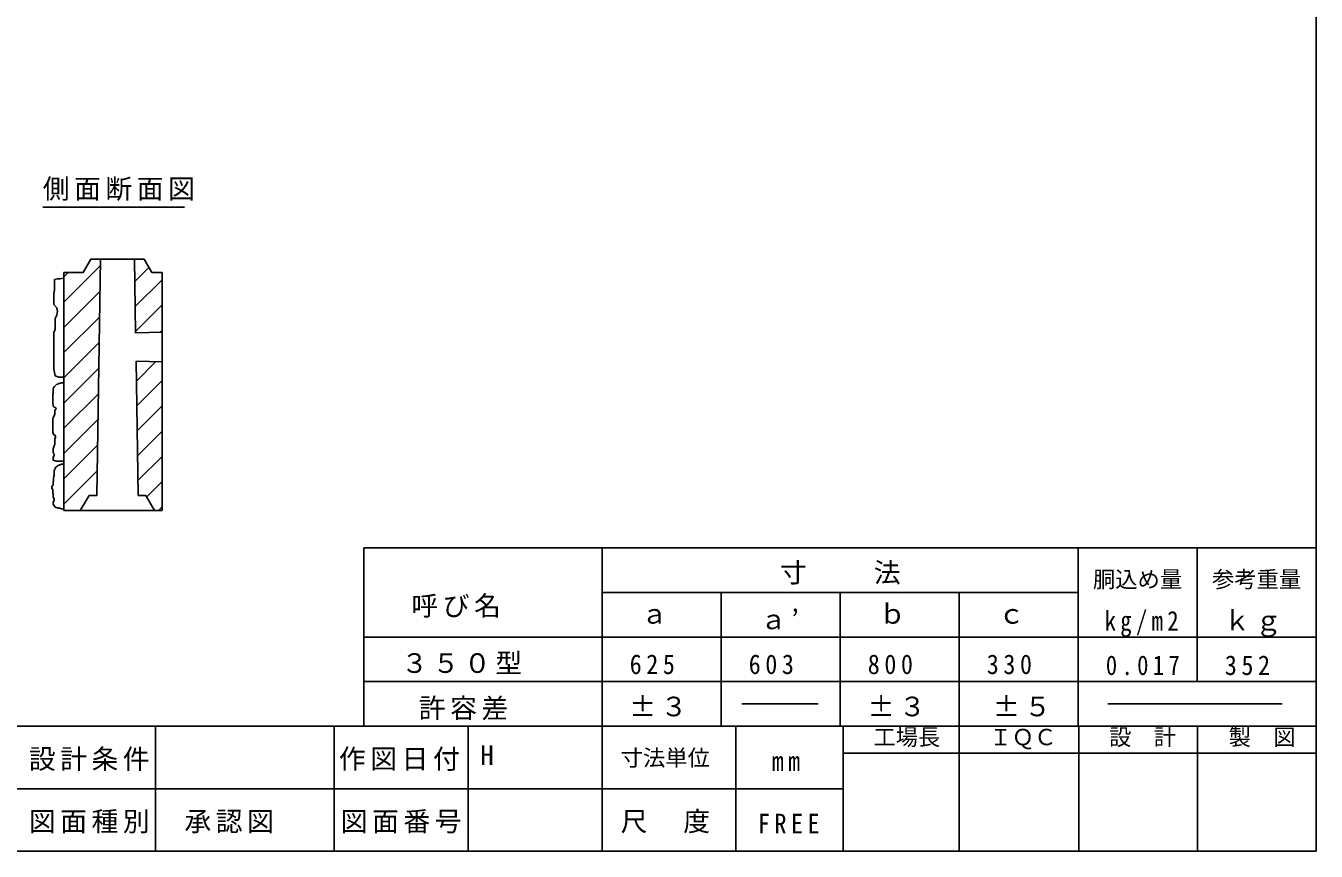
# Model space of a CAD drawing. Units: millimetres, scale not verified. Extents: x -4020 to 4080, y -2880 to 2670.
# Drawn here: x -256 to 4080, y -2880 to -105 of the extents above; entities that cross this region are included whole.
import ezdxf
from ezdxf.enums import TextEntityAlignment as Align

# ---------------------------------------------------------------- set-up
doc = ezdxf.new("R2010")
doc.units = ezdxf.units.MM
doc.header["$LTSCALE"] = 30
for name, color, linetype in [('0-1', 7, 'Continuous'), ('0-3', 7, 'Continuous'), ('F-0', 2, 'Continuous')]:
    doc.layers.add(name, color=color, linetype=linetype)
doc.styles.add('ＭＳ ゴシック', font='')
doc.styles.get('ＭＳ ゴシック').set_extended_font_data('MS Gothic')

msp = doc.modelspace()

# ---------------------------------------------------------------- linework, layer by layer
at = {"layer": '0-1'}
for p, q in [((-38.37, -889.5), (141.63, -889.5)), ((-5.87, -889.5), (-17.63, -1684.5)), ((109.13, -889.5), (112.8, -1137)), ((141.63, -889.5), (166.63, -934.5)), ((-131.01, -953.65), (-140.53, -956.03)), ((-128.37, -934.5), (-128.37, -1734.5)), ((166.63, -934.5), (201.63, -934.5)), ((-159.57, -994.11), (-161.95, -1006.01)), ((-150.05, -956.03), (-159.57, -958.41)), ((-159.57, -958.41), (-159.57, -970.31)), ((-159.57, -970.31), (-159.57, -982.21)), ((-159.57, -982.21), (-159.57, -994.11)), ((-140.53, -956.03), (-150.05, -956.03)), ((-161.95, -1006.01), (-161.95, -1017.91)), ((-161.95, -1017.91), (-161.95, -1029.81)), ((-161.95, -1029.81), (-161.95, -1041.7)), ((-161.95, -1041.7), (-152.43, -1053.6)), ((-152.43, -1077.4), (-157.19, -1089.3)), ((-152.43, -1053.6), (-150.05, -1065.5)), ((-150.05, -1065.5), (-152.43, -1077.4)), ((-157.19, -1125), (-161.95, -1136.9)), ((-157.19, -1089.3), (-157.19, -1101.2)), ((-157.19, -1101.2), (-157.19, -1113.1)), ((-157.19, -1113.1), (-157.19, -1125)), ((-161.95, -1136.9), (-161.95, -1148.8)), ((-161.95, -1148.8), (-161.95, -1160.7)), ((-161.95, -1160.7), (-161.95, -1172.59)), ((201.63, -1134.5), (112.8, -1137)), ((-161.95, -1172.59), (-161.95, -1184.49)), ((-161.95, -1184.49), (-161.95, -1196.39)), ((-161.95, -1196.39), (-161.95, -1208.29)), ((-161.95, -1208.29), (-161.95, -1220.19)), ((-161.95, -1220.19), (-161.95, -1234.47)), ((-161.95, -1234.47), (-161.95, -1246.37)), ((-161.95, -1246.37), (-161.95, -1258.27)), ((114.2, -1232), (120.89, -1684.5)), ((201.63, -1234.5), (114.2, -1232)), ((-161.95, -1258.27), (-159.57, -1270.17)), ((-159.57, -1270.17), (-157.19, -1282.07)), ((-157.19, -1282.07), (-145.29, -1286.83)), ((-145.29, -1286.83), (-135.77, -1286.83)), ((-135.77, -1286.83), (-133.39, -1286.83)), ((-133.39, -1286.83), (-131.1, -1287.15)), ((-131.1, -1287.15), (-129.71, -1287.15)), ((-164.58, -1340.86), (-165.28, -1344.34)), ((-163.88, -1336.67), (-164.58, -1340.86)), ((-163.18, -1322.72), (-163.88, -1326.21)), ((-163.88, -1326.21), (-163.88, -1329.7)), ((-163.88, -1329.7), (-163.88, -1333.18)), ((-163.88, -1333.18), (-163.88, -1336.67)), ((-161.09, -1319.23), (-163.18, -1322.72)), ((-158.3, -1316.44), (-161.09, -1319.23)), ((-155.51, -1312.96), (-158.3, -1316.44)), ((-152.72, -1310.86), (-155.51, -1312.96)), ((-149.24, -1309.47), (-152.72, -1310.86)), ((-145.05, -1308.07), (-149.24, -1309.47)), ((-142.26, -1306.68), (-145.05, -1308.07)), ((-139.47, -1305.98), (-142.26, -1306.68)), ((-136.68, -1305.28), (-139.47, -1305.98)), ((-133.89, -1305.28), (-136.68, -1305.28)), ((-130.4, -1305.28), (-133.89, -1305.28)), ((-165.28, -1344.34), (-165.28, -1347.83)), ((-165.28, -1347.83), (-165.28, -1351.32)), ((-165.28, -1351.32), (-165.28, -1354.8)), ((-165.28, -1354.8), (-165.28, -1358.99)), ((-165.28, -1358.99), (-165.28, -1362.48)), ((-165.28, -1362.48), (-165.28, -1365.96)), ((-165.28, -1365.96), (-165.28, -1369.45)), ((-165.28, -1369.45), (-165.28, -1372.94)), ((-165.28, -1372.94), (-165.28, -1376.42)), ((-165.28, -1376.42), (-163.88, -1379.91)), ((-163.88, -1379.91), (-163.88, -1383.4)), ((-163.88, -1383.4), (-161.09, -1387.58)), ((-161.09, -1387.58), (-157.6, -1388.28)), ((-163.18, -1421.06), (-165.28, -1425.24)), ((-165.28, -1425.24), (-165.28, -1429.43)), ((-165.28, -1429.43), (-165.28, -1432.92)), ((-161.79, -1417.57), (-163.18, -1421.06)), ((-159.7, -1414.09), (-161.79, -1417.57)), ((-159, -1410.6), (-159.7, -1414.09)), ((-158.3, -1396.65), (-159, -1400.14)), ((-159, -1400.14), (-159, -1403.62)), ((-159, -1403.62), (-159, -1407.11)), ((-159, -1407.11), (-159, -1410.6)), ((-155.51, -1394.56), (-158.3, -1396.65)), ((-157.6, -1388.28), (-154.81, -1391.07)), ((-154.81, -1391.07), (-155.51, -1394.56)), ((-165.28, -1432.92), (-165.28, -1436.4)), ((-165.28, -1436.4), (-165.28, -1441.29)), ((-165.28, -1441.29), (-165.28, -1444.77)), ((-165.28, -1444.77), (-165.28, -1448.26)), ((-165.28, -1448.26), (-165.28, -1451.75)), ((-165.28, -1451.75), (-165.28, -1455.23)), ((-165.28, -1455.23), (-165.28, -1458.72)), ((-165.28, -1458.72), (-165.28, -1462.21)), ((-165.28, -1462.21), (-165.28, -1465.7)), ((-165.28, -1465.7), (-165.28, -1469.18)), ((-165.28, -1469.18), (-165.28, -1472.67)), ((-165.28, -1472.67), (-163.88, -1476.16)), ((-163.88, -1476.16), (-162.49, -1479.65)), ((-162.49, -1479.65), (-159, -1481.04)), ((-161.09, -1516.61), (-162.49, -1520.1)), ((-159, -1513.12), (-161.09, -1516.61)), ((-159, -1481.04), (-156.91, -1484.53)), ((-156.91, -1488.71), (-159, -1492.2)), ((-159, -1492.2), (-159, -1495.69)), ((-159, -1495.69), (-158.3, -1499.17)), ((-158.3, -1506.15), (-159, -1509.64)), ((-159, -1509.64), (-159, -1513.12)), ((-158.3, -1499.17), (-158.3, -1502.66)), ((-158.3, -1502.66), (-158.3, -1506.15)), ((-156.91, -1484.53), (-156.91, -1488.71)), ((-163.18, -1523.59), (-163.88, -1527.07)), ((-163.88, -1527.07), (-163.88, -1530.56)), ((-163.88, -1530.56), (-163.88, -1534.05)), ((-163.88, -1534.05), (-163.88, -1537.53)), ((-163.88, -1537.53), (-163.88, -1541.02)), ((-163.88, -1541.02), (-161.09, -1544.51)), ((-161.79, -1551.48), (-163.88, -1554.97)), ((-163.88, -1554.97), (-163.88, -1558.46)), ((-163.88, -1558.46), (-163.88, -1561.94)), ((-162.49, -1520.1), (-163.18, -1523.59)), ((-161.09, -1548), (-161.79, -1551.48)), ((-161.09, -1544.51), (-161.09, -1548)), ((-163.88, -1561.94), (-163.88, -1565.43)), ((-163.88, -1565.43), (-161.09, -1566.13)), ((-161.09, -1566.13), (-157.6, -1567.52)), ((-160.39, -1598.21), (-161.09, -1601.7)), ((-161.09, -1601.7), (-161.09, -1605.19)), ((-157.6, -1595.42), (-160.39, -1598.21)), ((-157.6, -1567.52), (-154.81, -1568.22)), ((-155.51, -1588.45), (-157.6, -1591.93)), ((-157.6, -1591.93), (-157.6, -1595.42)), ((-152.72, -1586.35), (-155.51, -1588.45)), ((-154.81, -1568.22), (-152.02, -1568.22)), ((-149.93, -1585.66), (-152.72, -1586.35)), ((-152.02, -1568.22), (-148.54, -1568.22)), ((-147.14, -1582.87), (-149.93, -1585.66)), ((-148.54, -1568.22), (-145.75, -1568.22)), ((-144.35, -1582.17), (-147.14, -1582.87)), ((-145.75, -1568.22), (-142.96, -1568.92)), ((-141.56, -1580.77), (-144.35, -1582.17)), ((-142.96, -1568.92), (-139.47, -1568.92)), ((-138.77, -1579.38), (-141.56, -1580.77)), ((-139.47, -1568.92), (-136.68, -1568.92)), ((-135.98, -1578.68), (-138.77, -1579.38)), ((-136.68, -1568.92), (-133.89, -1568.92)), ((-133.19, -1578.68), (-135.98, -1578.68)), ((-133.89, -1568.92), (-130.4, -1568.92)), ((-129.71, -1577.99), (-133.19, -1578.68)), ((-163.88, -1645.64), (-164.58, -1649.12)), ((-163.18, -1635.18), (-163.88, -1638.66)), ((-163.88, -1638.66), (-163.88, -1642.15)), ((-163.88, -1642.15), (-163.88, -1645.64)), ((-162.49, -1620.53), (-163.18, -1624.71)), ((-163.18, -1624.71), (-163.18, -1628.2)), ((-163.18, -1628.2), (-163.18, -1631.69)), ((-163.18, -1631.69), (-163.18, -1635.18)), ((-161.09, -1617.04), (-162.49, -1620.53)), ((-161.09, -1605.19), (-161.09, -1609.37)), ((-161.09, -1609.37), (-161.09, -1612.86)), ((-161.09, -1612.86), (-161.09, -1617.04)), ((-167.37, -1651.22), (-169.46, -1654.7)), ((-169.46, -1654.7), (-169.46, -1658.19)), ((-169.46, -1658.19), (-168.76, -1661.68)), ((-168.76, -1661.68), (-165.97, -1663.07)), ((-164.58, -1649.12), (-167.37, -1651.22)), ((-165.97, -1663.07), (-165.28, -1666.56)), ((-165.28, -1666.56), (-165.28, -1670.75)), ((-165.28, -1670.75), (-165.28, -1674.93)), ((-165.28, -1674.93), (-164.58, -1678.42)), ((-164.58, -1678.42), (-164.58, -1681.91)), ((-164.58, -1681.91), (-163.88, -1686.09)), ((-163.88, -1686.09), (-163.88, -1689.58)), ((-163.88, -1689.58), (-162.49, -1693.06)), ((-43.37, -1684.5), (-73.37, -1734.5)), ((-17.63, -1684.5), (-43.37, -1684.5)), ((120.89, -1684.5), (146.63, -1684.5)), ((146.63, -1684.5), (176.63, -1734.5)), ((-163.88, -1707.01), (-164.58, -1710.5)), ((-164.58, -1710.5), (-163.88, -1713.29)), ((-162.49, -1703.52), (-163.88, -1707.01)), ((-163.88, -1713.29), (-161.79, -1716.78)), ((-162.49, -1693.06), (-161.09, -1696.55)), ((-161.09, -1700.04), (-162.49, -1703.52)), ((-161.79, -1716.78), (-159.7, -1720.26)), ((-161.09, -1696.55), (-161.09, -1700.04)), ((-159.7, -1720.26), (-157.6, -1723.75)), ((-157.6, -1723.75), (-154.81, -1724.45)), ((-154.81, -1724.45), (-151.33, -1725.15)), ((-151.33, -1725.15), (-147.84, -1725.84)), ((-147.84, -1725.84), (-145.05, -1726.54)), ((-145.05, -1726.54), (-142.26, -1727.24)), ((-142.26, -1727.24), (-139.47, -1727.94)), ((-139.47, -1727.94), (-136.68, -1728.63)), ((-136.68, -1728.63), (-133.89, -1728.63)), ((-133.89, -1728.63), (-131.1, -1728.63)), ((-131.1, -1728.63), (-129.01, -1728.63))]:
    msp.add_line(p, q, dxfattribs=at)
at = {"layer": '0-1', "color": 2}
for p, q in [((-128.37, -1033.95), (-6.2, -911.78)), ((-128.37, -949.1), (-113.76, -934.5)), ((110.25, -965.04), (157.41, -917.89)), ((110.25, -965.04), (157.41, -917.89)), ((110.25, -965.04), (157.41, -917.89)), ((111.49, -1048.66), (201.63, -958.51)), ((111.49, -1048.66), (201.63, -958.51)), ((111.49, -1048.66), (201.63, -958.51)), ((-128.37, -1118.81), (-7.47, -997.91)), ((-128.37, -1203.66), (-8.74, -1084.04)), ((112.73, -1132.27), (201.63, -1043.37)), ((112.73, -1132.27), (201.63, -1043.37)), ((112.73, -1132.27), (201.63, -1043.37)), ((-128.37, -1288.51), (-10.02, -1170.16)), ((195.18, -1134.68), (201.63, -1128.22)), ((195.18, -1134.68), (201.63, -1128.22)), ((195.18, -1134.68), (201.63, -1128.22)), ((-128.37, -1373.37), (-11.29, -1256.29)), ((115.2, -1299.51), (180.81, -1233.9)), ((115.2, -1299.51), (180.81, -1233.9)), ((116.44, -1383.12), (201.63, -1297.92)), ((116.44, -1383.12), (201.63, -1297.92)), ((-128.37, -1458.22), (-12.57, -1342.42)), ((117.67, -1466.74), (201.63, -1382.78)), ((117.67, -1466.74), (201.63, -1382.78)), ((-128.37, -1543.07), (-13.84, -1428.55)), ((118.91, -1550.35), (201.63, -1467.63)), ((118.91, -1550.35), (201.63, -1467.63)), ((-128.37, -1627.92), (-15.11, -1514.67)), ((120.15, -1633.97), (201.63, -1552.48)), ((120.15, -1633.97), (201.63, -1552.48)), ((-128.37, -1712.78), (-16.39, -1600.8)), ((149.57, -1689.4), (201.63, -1637.34)), ((149.57, -1689.4), (201.63, -1637.34)), ((189.33, -1734.5), (201.63, -1722.19)), ((189.33, -1734.5), (201.63, -1722.19))]:
    msp.add_line(p, q, dxfattribs=at)
at = {"layer": '0-1'}
for points in [[(-128.37, -934.5), (-63.37, -934.5), (-38.37, -889.5)], [(201.63, -934.5), (201.63, -1734.5), (-128.37, -1734.5)]]:
    msp.add_lwpolyline(points, dxfattribs=at)
at = {"layer": '0-3'}
for p, q in [((-199.3, -714.67), (276.39, -714.67)), ((4080, -1860), (880, -1860)), ((880, -1860), (880, -2460)), ((1680, -1860), (1680, -2460)), ((3280, -1860), (3280, -2460)), ((3680, -1860), (3680, -2310)), ((3280, -2010), (1680, -2010)), ((2080, -2010), (2080, -2460)), ((2480, -2010), (2480, -2460)), ((2880, -2010), (2880, -2460)), ((4080, -2160), (880, -2160)), ((4080, -2310), (880, -2310)), ((1680, -2310), (880, -2310)), ((2480, -2310), (2080, -2310)), ((4080, -2310), (2880, -2310)), ((2150.38, -2385), (2405.93, -2385)), ((3380.33, -2385), (3966.09, -2385))]:
    msp.add_line(p, q, dxfattribs=at)
at = {"layer": 'F-0'}
for p, q in [((4080, 2670), (4080, -2880)), ((-4020, -2460), (4080, -2460)), ((180, -2460), (180, -2880)), ((780, -2460), (780, -2880)), ((1230, -2460), (1230, -2880)), ((1680, -2460), (1680, -2880)), ((2130, -2460), (2130, -2880)), ((2490, -2460), (2490, -2880)), ((2880, -2460), (2880, -2880)), ((3282, -2460), (3282, -2880)), ((3681, -2460), (3681, -2880)), ((2490, -2550), (4080, -2550)), ((-2520, -2670), (2490, -2670)), ((-4020, -2880), (4080, -2880))]:
    msp.add_line(p, q, dxfattribs=at)

# ---------------------------------------------------------------- texts
at = {"layer": '0-3', "color": 4, "style": 'ＭＳ ゴシック'}
for s, p in [('胴込め量', (3329.74, -2010)), ('参考重量', (3729.74, -2010))]:
    msp.add_text(s, height=54.99, dxfattribs=at).set_placement(p, align=Align.BOTTOM_LEFT)
at = {"layer": '0-3', "style": 'ＭＳ ゴシック'}
for s, p in [('ａ', (1810.74, -2134.78)), ('ｂ', (2610.74, -2134.78)), ('ｃ', (3010.74, -2134.78))]:
    msp.add_text(s, height=65.98, dxfattribs=at).set_placement(p, align=Align.BOTTOM_LEFT)
at = {"layer": '0-3', "char_height": 65.98, "attachment_point": 7, "style": 'ＭＳ ゴシック'}
for s, insert in [('\\T1.17;側面断面図', (-199.3, -693.91)), ('\\T1.17;寸\u3000\u3000法', (2277.56, -1983.56)), ('\\T1.17;呼び名', (1039.47, -2095.39)), ('\\T1.17;ａ’', (2210.74, -2134.78)), ('\\T1.38;\\W0.85;kg/m2', (3368.91, -2160)), ('\\T1.17;ｋｇ', (3768.91, -2160)), ('\\T1.17;３５０型', (1005.41, -2284.65)), ('\\T1.38;\\W0.9;625', (1772.99, -2285.53)), ('\\T1.38;\\W0.9;603', (2172.99, -2285.53)), ('\\T1.38;\\W0.9;800', (2572.99, -2285.53)), ('\\T1.38;\\W0.9;330', (2972.99, -2285.53)), ('\\T1.38;\\W0.85;0.017', (3372.99, -2288.77)), ('\\T1.38;\\W0.9;352', (3772.99, -2288.77)), ('\\T1.17;許容差', (1064.14, -2439.38)), ('\\T1.17;±３', (1771.71, -2427.59)), ('\\T1.17;±３', (2573.05, -2427.59)), ('\\T1.17;±５', (2993.94, -2427.59))]:
    msp.add_mtext(s, dxfattribs=dict(at, insert=insert))
at = {"layer": 'F-0', "color": 4, "style": 'ＭＳ ゴシック'}
for s, p in [('工場長', (2591.84, -2540.28)), ('ＩＱＣ', (2981.84, -2540.28)), ('設\u3000計', (3383.84, -2540.28)), ('製\u3000図', (3785.84, -2540.28)), ('寸法単位', (1742.63, -2610))]:
    msp.add_text(s, height=54.99, dxfattribs=at).set_placement(p, align=Align.BOTTOM_LEFT)
at = {"layer": 'F-0', "color": 7, "style": 'ＭＳ ゴシック'}
msp.add_text('H', height=65.98, dxfattribs=at).set_placement((1271.38, -2610), align=Align.BOTTOM_LEFT)
at = {"layer": 'F-0', "color": 7, "char_height": 65.98, "attachment_point": 7, "style": 'ＭＳ ゴシック'}
for s, insert in [('\\T1.17;設計条件', (-246.14, -2610)), ('\\T1.17;作図日付', (796.07, -2610)), ('\\T1.36;\\W0.9;mm', (2250.46, -2610)), ('\\T1.17;図面種別', (-246.14, -2820)), ('\\T1.17;承認図', (276.57, -2820)), ('\\T1.17;図面番号', (802.15, -2820)), ('\\T1.17;尺\u3000度', (1742.63, -2820)), ('\\T1.38;\\W0.9;FREE', (2203.8, -2820))]:
    msp.add_mtext(s, dxfattribs=dict(at, insert=insert))

doc.saveas('drawing.dxf')
